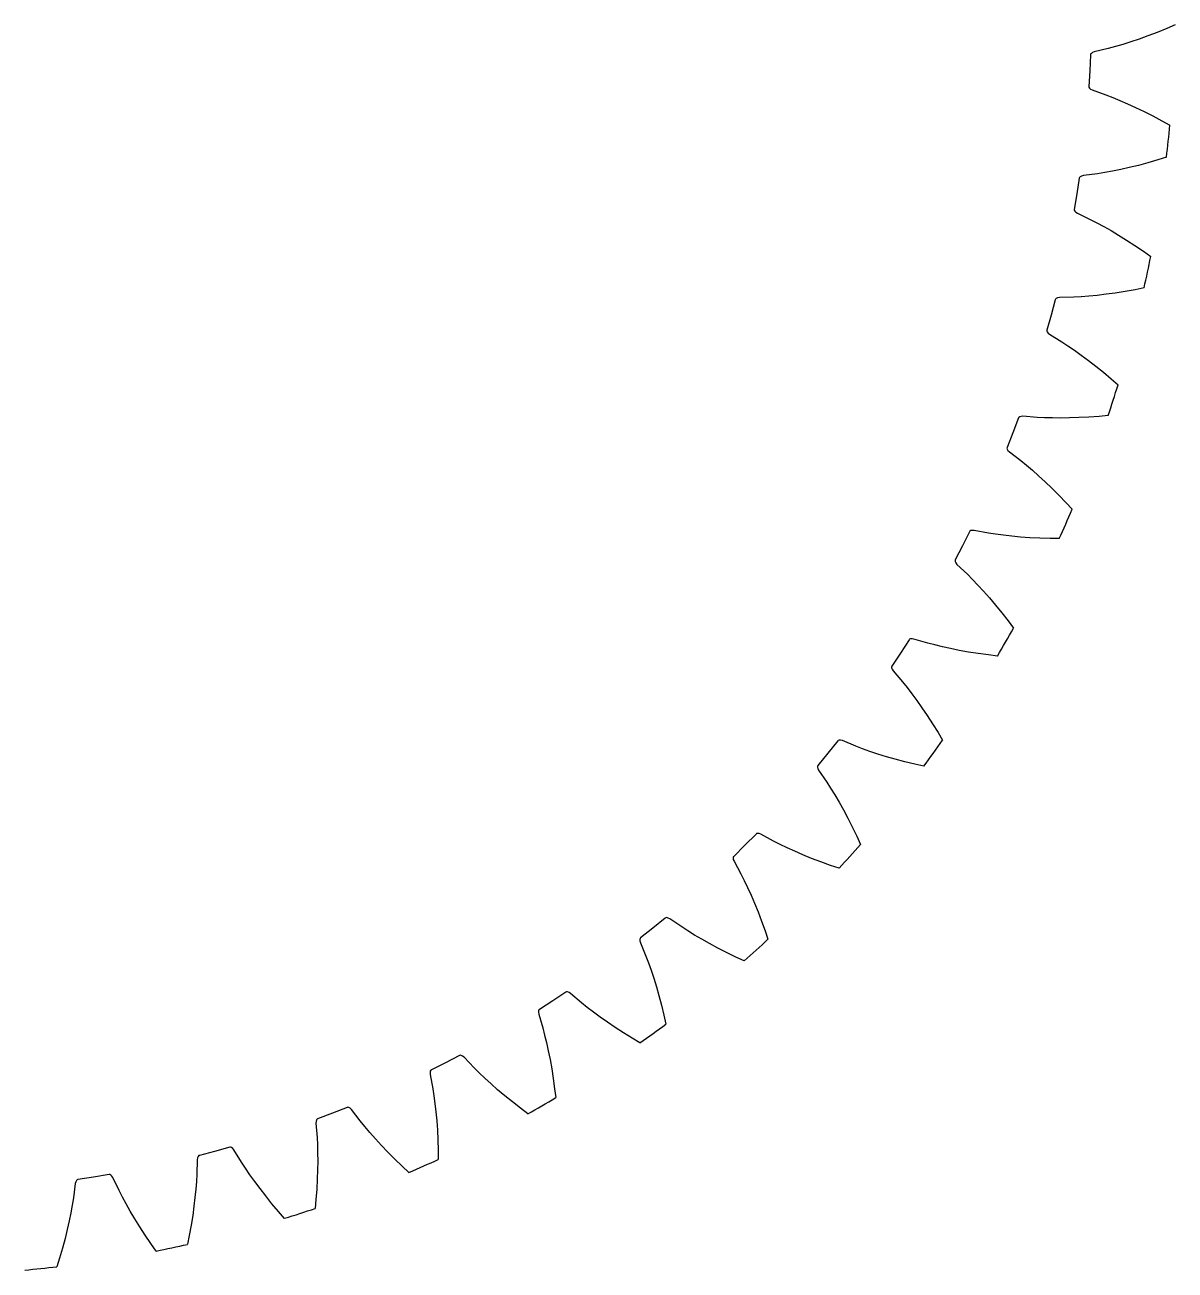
# Model space of a CAD drawing. Extents: x -31 to 31, y -31 to 31.
# Drawn here: x 2.85 to 31, y -30.87 to -0.39 of the extents above; entities that cross this region are included whole.
import ezdxf

# ---------------------------------------------------------------- set-up
doc = ezdxf.new("R2010")
doc.units = 0

msp = doc.modelspace()

# ---------------------------------------------------------------- linework, layer by layer
at = {"layer": 'layer0'}
for p, q in [((30.56, -0.576), (30.334, -0.663)), ((30.794, -0.481), (30.56, -0.576)), ((30.998, -0.393), (30.794, -0.481)), ((29.719, -0.872), (29.536, -0.925)), ((29.915, -0.81), (29.719, -0.872)), ((30.12, -0.741), (29.915, -0.81)), ((30.334, -0.663), (30.12, -0.741)), ((28.928, -1.129), (28.91, -1.515)), ((28.931, -1.112), (28.928, -1.129)), ((28.948, -1.091), (28.931, -1.112)), ((28.978, -1.072), (28.948, -1.091)), ((29.021, -1.054), (28.978, -1.072)), ((29.363, -0.972), (29.021, -1.054)), ((29.536, -0.925), (29.363, -0.972)), ((28.91, -1.515), (28.888, -1.901)), ((28.888, -1.901), (28.889, -1.918)), ((28.889, -1.918), (28.903, -1.94)), ((28.903, -1.94), (28.931, -1.963)), ((28.931, -1.963), (28.972, -1.985)), ((28.972, -1.985), (29.303, -2.103)), ((29.303, -2.103), (29.471, -2.167)), ((29.471, -2.167), (29.647, -2.24)), ((29.647, -2.24), (29.836, -2.321)), ((29.836, -2.321), (30.032, -2.412)), ((30.032, -2.412), (30.238, -2.511)), ((30.238, -2.511), (30.453, -2.621)), ((30.453, -2.621), (30.676, -2.741)), ((30.676, -2.741), (30.869, -2.849)), ((30.787, -3.631), (30.576, -3.697)), ((29.666, -3.933), (29.465, -3.973)), ((29.877, -3.885), (29.666, -3.933)), ((30.099, -3.831), (29.877, -3.885)), ((30.332, -3.768), (30.099, -3.831)), ((30.576, -3.697), (30.332, -3.768)), ((28.652, -4.146), (28.594, -4.529)), ((28.657, -4.131), (28.652, -4.146)), ((28.675, -4.111), (28.657, -4.131)), ((28.707, -4.095), (28.675, -4.111)), ((28.752, -4.082), (28.707, -4.095)), ((29.1, -4.036), (28.752, -4.082)), ((29.277, -4.007), (29.1, -4.036)), ((29.465, -3.973), (29.277, -4.007)), ((28.594, -4.529), (28.531, -4.91)), ((28.531, -4.91), (28.53, -4.927)), ((28.53, -4.927), (28.542, -4.951)), ((28.542, -4.951), (28.567, -4.976)), ((28.567, -4.976), (28.606, -5.002)), ((28.606, -5.002), (28.923, -5.154)), ((28.923, -5.154), (29.083, -5.236)), ((29.083, -5.236), (29.251, -5.326)), ((29.251, -5.326), (29.429, -5.427)), ((29.429, -5.427), (29.616, -5.538)), ((29.616, -5.538), (29.809, -5.658)), ((29.809, -5.658), (30.012, -5.79)), ((30.012, -5.79), (30.221, -5.932)), ((30.221, -5.932), (30.402, -6.061)), ((29.308, -6.987), (29.093, -7.012)), ((29.534, -6.956), (29.308, -6.987)), ((29.772, -6.918), (29.534, -6.956)), ((30.022, -6.873), (29.772, -6.918)), ((30.238, -6.829), (30.022, -6.873)), ((28.061, -7.119), (27.964, -7.493)), ((28.068, -7.103), (28.061, -7.119)), ((28.088, -7.086), (28.068, -7.103)), ((28.122, -7.073), (28.088, -7.086)), ((28.168, -7.065), (28.122, -7.073)), ((28.519, -7.055), (28.168, -7.065)), ((28.698, -7.046), (28.519, -7.055)), ((28.888, -7.032), (28.698, -7.046)), ((29.093, -7.012), (28.888, -7.032)), ((27.964, -7.493), (27.861, -7.866)), ((27.861, -7.866), (27.859, -7.882)), ((27.859, -7.882), (27.868, -7.907)), ((27.868, -7.907), (27.891, -7.935)), ((27.891, -7.935), (27.927, -7.965)), ((27.927, -7.965), (28.226, -8.149)), ((28.226, -8.149), (28.376, -8.247)), ((28.376, -8.247), (28.534, -8.355)), ((28.534, -8.355), (28.701, -8.474)), ((28.701, -8.474), (28.875, -8.603)), ((28.875, -8.603), (29.055, -8.743)), ((29.055, -8.743), (29.243, -8.895)), ((29.243, -8.895), (29.436, -9.059)), ((29.436, -9.059), (29.602, -9.205)), ((27.163, -10.013), (27.027, -10.375)), ((27.172, -9.998), (27.163, -10.013)), ((27.194, -9.983), (27.172, -9.998)), ((27.228, -9.974), (27.194, -9.983)), ((27.275, -9.971), (27.228, -9.974)), ((27.625, -9.998), (27.275, -9.971)), ((27.804, -10.007), (27.625, -9.998)), ((27.995, -10.013), (27.804, -10.007)), ((28.2, -10.015), (27.995, -10.013)), ((28.417, -10.012), (28.2, -10.015)), ((28.645, -10.005), (28.417, -10.012)), ((28.886, -9.992), (28.645, -10.005)), ((29.139, -9.973), (28.886, -9.992)), ((29.359, -9.952), (29.139, -9.973)), ((27.027, -10.375), (26.886, -10.735)), ((26.886, -10.735), (26.883, -10.751)), ((26.883, -10.751), (26.889, -10.777)), ((26.889, -10.777), (26.908, -10.807)), ((26.908, -10.807), (26.941, -10.841)), ((26.941, -10.841), (27.219, -11.055)), ((27.219, -11.055), (27.358, -11.168)), ((27.358, -11.168), (27.504, -11.291)), ((27.504, -11.291), (27.658, -11.427)), ((27.658, -11.427), (27.817, -11.574)), ((27.817, -11.574), (27.982, -11.732)), ((27.982, -11.732), (28.153, -11.903)), ((28.153, -11.903), (28.328, -12.086)), ((28.328, -12.086), (28.477, -12.249)), ((25.968, -12.797), (25.795, -13.143)), ((25.978, -12.784), (25.968, -12.797)), ((26.001, -12.771), (25.978, -12.784)), ((26.036, -12.766), (26.001, -12.771)), ((26.083, -12.767), (26.036, -12.766)), ((26.429, -12.831), (26.083, -12.767)), ((26.606, -12.858), (26.429, -12.831)), ((26.795, -12.884), (26.606, -12.858)), ((26.999, -12.907), (26.795, -12.884)), ((27.215, -12.928), (26.999, -12.907)), ((27.442, -12.944), (27.215, -12.928)), ((27.684, -12.957), (27.442, -12.944)), ((27.937, -12.964), (27.684, -12.957)), ((28.158, -12.967), (27.937, -12.964)), ((25.795, -13.143), (25.617, -13.486)), ((25.617, -13.486), (25.612, -13.502)), ((25.612, -13.502), (25.615, -13.529)), ((25.615, -13.529), (25.631, -13.561)), ((25.631, -13.561), (25.66, -13.597)), ((25.66, -13.597), (25.915, -13.84)), ((25.915, -13.84), (26.041, -13.967)), ((26.041, -13.967), (26.173, -14.105)), ((26.173, -14.105), (26.312, -14.256)), ((26.312, -14.256), (26.455, -14.418)), ((26.455, -14.418), (26.602, -14.593)), ((26.602, -14.593), (26.754, -14.781)), ((26.754, -14.781), (26.909, -14.981)), ((26.909, -14.981), (27.041, -15.159)), ((24.488, -15.442), (24.28, -15.767)), ((24.499, -15.429), (24.488, -15.442)), ((24.524, -15.419), (24.499, -15.429)), ((24.559, -15.417), (24.524, -15.419)), ((24.606, -15.424), (24.559, -15.417)), ((24.943, -15.523), (24.606, -15.424)), ((25.116, -15.569), (24.943, -15.523)), ((24.28, -15.767), (24.067, -16.09)), ((25.302, -15.614), (25.116, -15.569)), ((25.502, -15.659), (25.302, -15.614)), ((25.714, -15.702), (25.502, -15.659)), ((25.939, -15.742), (25.714, -15.702)), ((26.178, -15.779), (25.939, -15.742)), ((26.429, -15.813), (26.178, -15.779)), ((26.648, -15.839), (26.429, -15.813)), ((24.067, -16.09), (24.06, -16.105)), ((24.06, -16.105), (24.061, -16.132)), ((24.061, -16.132), (24.074, -16.165)), ((24.074, -16.165), (24.098, -16.205)), ((24.098, -16.205), (24.326, -16.473)), ((24.326, -16.473), (24.439, -16.612)), ((24.439, -16.612), (24.556, -16.763)), ((24.556, -16.763), (24.678, -16.928)), ((24.678, -16.928), (24.803, -17.105)), ((24.803, -17.105), (24.931, -17.293)), ((24.931, -17.293), (25.062, -17.496)), ((25.062, -17.496), (25.196, -17.712)), ((22.74, -17.917), (22.498, -18.219)), ((22.752, -17.905), (22.74, -17.917)), ((22.778, -17.898), (22.752, -17.905)), ((22.813, -17.9), (22.778, -17.898)), ((22.859, -17.911), (22.813, -17.9)), ((23.184, -18.045), (22.859, -17.911)), ((25.196, -17.712), (25.308, -17.902)), ((22.498, -18.219), (22.253, -18.518)), ((23.351, -18.109), (23.184, -18.045)), ((23.531, -18.174), (23.351, -18.109)), ((23.725, -18.239), (23.531, -18.174)), ((23.932, -18.303), (23.725, -18.239)), ((22.245, -18.532), (22.243, -18.559)), ((22.243, -18.559), (22.252, -18.593)), ((22.253, -18.518), (22.245, -18.532)), ((24.151, -18.367), (23.932, -18.303)), ((24.385, -18.429), (24.151, -18.367)), ((24.631, -18.489), (24.385, -18.429)), ((24.847, -18.538), (24.631, -18.489)), ((22.252, -18.593), (22.272, -18.635)), ((22.272, -18.635), (22.471, -18.925)), ((22.471, -18.925), (22.568, -19.076)), ((22.568, -19.076), (22.669, -19.238)), ((22.669, -19.238), (22.773, -19.415)), ((22.773, -19.415), (22.879, -19.604)), ((22.879, -19.604), (22.987, -19.805)), ((22.987, -19.805), (23.096, -20.02)), ((23.096, -20.02), (23.206, -20.248)), ((20.742, -20.196), (20.471, -20.471)), ((20.756, -20.186), (20.742, -20.196)), ((20.782, -20.181), (20.756, -20.186)), ((20.817, -20.186), (20.782, -20.181)), ((20.861, -20.203), (20.817, -20.186)), ((21.17, -20.369), (20.861, -20.203)), ((21.33, -20.451), (21.17, -20.369)), ((23.206, -20.248), (23.298, -20.449)), ((20.471, -20.471), (20.196, -20.742)), ((21.502, -20.534), (21.33, -20.451)), ((21.689, -20.619), (21.502, -20.534)), ((21.888, -20.705), (21.689, -20.619)), ((22.099, -20.791), (21.888, -20.705)), ((20.186, -20.756), (20.181, -20.782)), ((20.181, -20.782), (20.186, -20.817)), ((20.196, -20.742), (20.186, -20.756)), ((20.186, -20.817), (20.203, -20.861)), ((20.203, -20.861), (20.369, -21.17)), ((22.325, -20.877), (22.099, -20.791)), ((22.563, -20.963), (22.325, -20.877)), ((22.773, -21.033), (22.563, -20.963)), ((20.369, -21.17), (20.451, -21.33)), ((20.451, -21.33), (20.534, -21.502)), ((20.534, -21.502), (20.619, -21.689)), ((20.619, -21.689), (20.705, -21.888)), ((20.705, -21.888), (20.791, -22.099)), ((18.532, -22.245), (18.518, -22.253)), ((18.559, -22.243), (18.532, -22.245)), ((18.593, -22.252), (18.559, -22.243)), ((20.791, -22.099), (20.877, -22.325)), ((18.219, -22.498), (17.917, -22.74)), ((18.518, -22.253), (18.219, -22.498)), ((18.635, -22.272), (18.593, -22.252)), ((18.925, -22.471), (18.635, -22.272)), ((19.076, -22.568), (18.925, -22.471)), ((20.877, -22.325), (20.963, -22.563)), ((17.905, -22.752), (17.898, -22.778)), ((17.898, -22.778), (17.9, -22.813)), ((17.9, -22.813), (17.911, -22.859)), ((17.917, -22.74), (17.905, -22.752)), ((19.238, -22.669), (19.076, -22.568)), ((19.415, -22.773), (19.238, -22.669)), ((19.604, -22.879), (19.415, -22.773)), ((20.963, -22.563), (21.033, -22.773)), ((17.911, -22.859), (18.045, -23.184)), ((19.805, -22.987), (19.604, -22.879)), ((20.02, -23.096), (19.805, -22.987)), ((20.248, -23.206), (20.02, -23.096)), ((18.045, -23.184), (18.109, -23.351)), ((18.109, -23.351), (18.174, -23.531)), ((20.449, -23.298), (20.248, -23.206)), ((18.174, -23.531), (18.239, -23.725)), ((18.239, -23.725), (18.303, -23.932)), ((16.09, -24.067), (15.767, -24.28)), ((16.105, -24.06), (16.09, -24.067)), ((16.132, -24.061), (16.105, -24.06)), ((16.165, -24.074), (16.132, -24.061)), ((16.205, -24.098), (16.165, -24.074)), ((18.303, -23.932), (18.367, -24.151)), ((15.767, -24.28), (15.442, -24.488)), ((16.473, -24.326), (16.205, -24.098)), ((16.612, -24.439), (16.473, -24.326)), ((18.367, -24.151), (18.429, -24.385)), ((15.419, -24.524), (15.417, -24.559)), ((15.417, -24.559), (15.424, -24.606)), ((15.429, -24.499), (15.419, -24.524)), ((15.424, -24.606), (15.523, -24.943)), ((15.442, -24.488), (15.429, -24.499)), ((16.763, -24.556), (16.612, -24.439)), ((16.928, -24.678), (16.763, -24.556)), ((17.105, -24.803), (16.928, -24.678)), ((18.429, -24.385), (18.489, -24.631)), ((18.489, -24.631), (18.538, -24.847)), ((15.523, -24.943), (15.569, -25.116)), ((17.293, -24.931), (17.105, -24.803)), ((17.496, -25.062), (17.293, -24.931)), ((15.569, -25.116), (15.614, -25.302)), ((17.712, -25.196), (17.496, -25.062)), ((17.902, -25.308), (17.712, -25.196)), ((15.614, -25.302), (15.659, -25.502)), ((15.659, -25.502), (15.702, -25.714)), ((13.143, -25.795), (12.797, -25.968)), ((13.486, -25.617), (13.143, -25.795)), ((13.502, -25.612), (13.486, -25.617)), ((13.529, -25.615), (13.502, -25.612)), ((13.561, -25.631), (13.529, -25.615)), ((13.597, -25.66), (13.561, -25.631)), ((13.84, -25.915), (13.597, -25.66)), ((15.702, -25.714), (15.742, -25.939)), ((12.771, -26.001), (12.766, -26.036)), ((12.766, -26.036), (12.767, -26.083)), ((12.767, -26.083), (12.831, -26.429)), ((12.784, -25.978), (12.771, -26.001)), ((12.797, -25.968), (12.784, -25.978)), ((13.967, -26.041), (13.84, -25.915)), ((14.105, -26.173), (13.967, -26.041)), ((14.256, -26.312), (14.105, -26.173)), ((15.742, -25.939), (15.779, -26.178)), ((15.779, -26.178), (15.813, -26.429)), ((12.831, -26.429), (12.858, -26.606)), ((14.418, -26.455), (14.256, -26.312)), ((14.593, -26.602), (14.418, -26.455)), ((15.813, -26.429), (15.839, -26.648)), ((12.858, -26.606), (12.884, -26.795)), ((12.884, -26.795), (12.907, -26.999)), ((14.781, -26.754), (14.593, -26.602)), ((14.981, -26.909), (14.781, -26.754)), ((10.375, -27.027), (10.013, -27.163)), ((10.735, -26.886), (10.375, -27.027)), ((10.751, -26.883), (10.735, -26.886)), ((10.777, -26.889), (10.751, -26.883)), ((10.807, -26.908), (10.777, -26.889)), ((10.841, -26.941), (10.807, -26.908)), ((11.055, -27.219), (10.841, -26.941)), ((12.907, -26.999), (12.928, -27.215)), ((15.159, -27.041), (14.981, -26.909)), ((9.974, -27.228), (9.971, -27.275)), ((9.971, -27.275), (9.998, -27.625)), ((9.983, -27.194), (9.974, -27.228)), ((9.998, -27.172), (9.983, -27.194)), ((10.013, -27.163), (9.998, -27.172)), ((11.168, -27.358), (11.055, -27.219)), ((11.291, -27.504), (11.168, -27.358)), ((12.928, -27.215), (12.944, -27.442)), ((9.998, -27.625), (10.007, -27.804)), ((11.427, -27.658), (11.291, -27.504)), ((11.574, -27.817), (11.427, -27.658)), ((12.944, -27.442), (12.957, -27.684)), ((12.957, -27.684), (12.964, -27.937)), ((7.493, -27.964), (7.119, -28.061)), ((7.866, -27.861), (7.493, -27.964)), ((7.882, -27.859), (7.866, -27.861)), ((7.907, -27.868), (7.882, -27.859)), ((7.935, -27.891), (7.907, -27.868)), ((7.965, -27.927), (7.935, -27.891)), ((8.149, -28.226), (7.965, -27.927)), ((10.007, -27.804), (10.013, -27.995)), ((10.013, -27.995), (10.015, -28.2)), ((11.732, -27.982), (11.574, -27.817)), ((11.903, -28.153), (11.732, -27.982)), ((12.964, -27.937), (12.967, -28.158)), ((7.065, -28.168), (7.055, -28.519)), ((7.073, -28.122), (7.065, -28.168)), ((7.086, -28.088), (7.073, -28.122)), ((7.103, -28.068), (7.086, -28.088)), ((7.119, -28.061), (7.103, -28.068)), ((8.247, -28.376), (8.149, -28.226)), ((10.015, -28.2), (10.012, -28.417)), ((12.086, -28.328), (11.903, -28.153)), ((12.249, -28.477), (12.086, -28.328)), ((4.529, -28.594), (4.146, -28.652)), ((4.91, -28.531), (4.529, -28.594)), ((4.927, -28.53), (4.91, -28.531)), ((4.951, -28.542), (4.927, -28.53)), ((4.976, -28.567), (4.951, -28.542)), ((5.002, -28.606), (4.976, -28.567)), ((5.154, -28.923), (5.002, -28.606)), ((7.055, -28.519), (7.046, -28.698)), ((8.355, -28.534), (8.247, -28.376)), ((8.474, -28.701), (8.355, -28.534)), ((10.005, -28.645), (9.992, -28.886)), ((10.012, -28.417), (10.005, -28.645)), ((4.082, -28.752), (4.036, -29.1)), ((4.095, -28.707), (4.082, -28.752)), ((4.111, -28.675), (4.095, -28.707)), ((4.131, -28.657), (4.111, -28.675)), ((4.146, -28.652), (4.131, -28.657)), ((5.236, -29.083), (5.154, -28.923)), ((7.032, -28.888), (7.012, -29.093)), ((7.046, -28.698), (7.032, -28.888)), ((8.603, -28.875), (8.474, -28.701)), ((8.743, -29.055), (8.603, -28.875)), ((9.992, -28.886), (9.973, -29.139)), ((4.036, -29.1), (4.007, -29.277)), ((5.326, -29.251), (5.236, -29.083)), ((5.427, -29.429), (5.326, -29.251)), ((7.012, -29.093), (6.987, -29.308)), ((8.895, -29.243), (8.743, -29.055)), ((9.059, -29.436), (8.895, -29.243)), ((9.973, -29.139), (9.952, -29.359)), ((3.973, -29.465), (3.933, -29.666)), ((4.007, -29.277), (3.973, -29.465)), ((5.538, -29.616), (5.427, -29.429)), ((6.956, -29.534), (6.918, -29.772)), ((6.987, -29.308), (6.956, -29.534)), ((9.205, -29.602), (9.059, -29.436)), ((3.933, -29.666), (3.885, -29.877)), ((5.658, -29.809), (5.538, -29.616)), ((5.79, -30.012), (5.658, -29.809)), ((6.918, -29.772), (6.873, -30.022)), ((3.831, -30.099), (3.768, -30.332)), ((3.885, -29.877), (3.831, -30.099)), ((5.932, -30.221), (5.79, -30.012)), ((6.873, -30.022), (6.829, -30.238)), ((3.768, -30.332), (3.697, -30.576)), ((6.061, -30.402), (5.932, -30.221)), ((3.697, -30.576), (3.631, -30.787))]:
    msp.add_line(p, q, dxfattribs=at)
for start, end in [(353.274, 354.726), (347.274, 348.726), (341.274, 342.726), (335.274, 336.726), (329.274, 330.726), (323.274, 324.726), (317.274, 318.726), (311.274, 312.726), (305.274, 306.726), (299.274, 300.726), (293.274, 294.726), (287.274, 288.726), (281.274, 282.726), (275.274, 276.726)]:
    msp.add_arc((0, 0), 31, start, end, dxfattribs=at)
at = {"layer": 'layer1'}
for p, q in [((30.56, -0.576), (30.334, -0.663)), ((30.794, -0.481), (30.56, -0.576)), ((30.998, -0.393), (30.794, -0.481)), ((29.719, -0.872), (29.536, -0.925)), ((29.915, -0.81), (29.719, -0.872)), ((30.12, -0.741), (29.915, -0.81)), ((30.334, -0.663), (30.12, -0.741)), ((28.928, -1.129), (28.91, -1.515)), ((28.931, -1.112), (28.928, -1.129)), ((28.948, -1.091), (28.931, -1.112)), ((28.978, -1.072), (28.948, -1.091)), ((29.021, -1.054), (28.978, -1.072)), ((29.363, -0.972), (29.021, -1.054)), ((29.536, -0.925), (29.363, -0.972)), ((28.91, -1.515), (28.888, -1.901)), ((28.888, -1.901), (28.889, -1.918)), ((28.889, -1.918), (28.903, -1.94)), ((28.903, -1.94), (28.931, -1.963)), ((28.931, -1.963), (28.972, -1.985)), ((28.972, -1.985), (29.303, -2.103)), ((29.303, -2.103), (29.471, -2.167)), ((29.471, -2.167), (29.647, -2.24)), ((29.647, -2.24), (29.836, -2.321)), ((29.836, -2.321), (30.032, -2.412)), ((30.032, -2.412), (30.238, -2.511)), ((30.238, -2.511), (30.453, -2.621)), ((30.453, -2.621), (30.676, -2.741)), ((30.676, -2.741), (30.869, -2.849)), ((30.787, -3.631), (30.576, -3.697)), ((29.666, -3.933), (29.465, -3.973)), ((29.877, -3.885), (29.666, -3.933)), ((30.099, -3.831), (29.877, -3.885)), ((30.332, -3.768), (30.099, -3.831)), ((30.576, -3.697), (30.332, -3.768)), ((28.652, -4.146), (28.594, -4.529)), ((28.657, -4.131), (28.652, -4.146)), ((28.675, -4.111), (28.657, -4.131)), ((28.707, -4.095), (28.675, -4.111)), ((28.752, -4.082), (28.707, -4.095)), ((29.1, -4.036), (28.752, -4.082)), ((29.277, -4.007), (29.1, -4.036)), ((29.465, -3.973), (29.277, -4.007)), ((28.594, -4.529), (28.531, -4.91)), ((28.531, -4.91), (28.53, -4.927)), ((28.53, -4.927), (28.542, -4.951)), ((28.542, -4.951), (28.567, -4.976)), ((28.567, -4.976), (28.606, -5.002)), ((28.606, -5.002), (28.923, -5.154)), ((28.923, -5.154), (29.083, -5.236)), ((29.083, -5.236), (29.251, -5.326)), ((29.251, -5.326), (29.429, -5.427)), ((29.429, -5.427), (29.616, -5.538)), ((29.616, -5.538), (29.809, -5.658)), ((29.809, -5.658), (30.012, -5.79)), ((30.012, -5.79), (30.221, -5.932)), ((30.221, -5.932), (30.402, -6.061)), ((29.308, -6.987), (29.093, -7.012)), ((29.534, -6.956), (29.308, -6.987)), ((29.772, -6.918), (29.534, -6.956)), ((30.022, -6.873), (29.772, -6.918)), ((30.238, -6.829), (30.022, -6.873)), ((28.061, -7.119), (27.964, -7.493)), ((28.068, -7.103), (28.061, -7.119)), ((28.088, -7.086), (28.068, -7.103)), ((28.122, -7.073), (28.088, -7.086)), ((28.168, -7.065), (28.122, -7.073)), ((28.519, -7.055), (28.168, -7.065)), ((28.698, -7.046), (28.519, -7.055)), ((28.888, -7.032), (28.698, -7.046)), ((29.093, -7.012), (28.888, -7.032)), ((27.964, -7.493), (27.861, -7.866)), ((27.861, -7.866), (27.859, -7.882)), ((27.859, -7.882), (27.868, -7.907)), ((27.868, -7.907), (27.891, -7.935)), ((27.891, -7.935), (27.927, -7.965)), ((27.927, -7.965), (28.226, -8.149)), ((28.226, -8.149), (28.376, -8.247)), ((28.376, -8.247), (28.534, -8.355)), ((28.534, -8.355), (28.701, -8.474)), ((28.701, -8.474), (28.875, -8.603)), ((28.875, -8.603), (29.055, -8.743)), ((29.055, -8.743), (29.243, -8.895)), ((29.243, -8.895), (29.436, -9.059)), ((29.436, -9.059), (29.602, -9.205)), ((27.163, -10.013), (27.027, -10.375)), ((27.172, -9.998), (27.163, -10.013)), ((27.194, -9.983), (27.172, -9.998)), ((27.228, -9.974), (27.194, -9.983)), ((27.275, -9.971), (27.228, -9.974)), ((27.625, -9.998), (27.275, -9.971)), ((27.804, -10.007), (27.625, -9.998)), ((27.995, -10.013), (27.804, -10.007)), ((28.2, -10.015), (27.995, -10.013)), ((28.417, -10.012), (28.2, -10.015)), ((28.645, -10.005), (28.417, -10.012)), ((28.886, -9.992), (28.645, -10.005)), ((29.139, -9.973), (28.886, -9.992)), ((29.359, -9.952), (29.139, -9.973)), ((27.027, -10.375), (26.886, -10.735)), ((26.886, -10.735), (26.883, -10.751)), ((26.883, -10.751), (26.889, -10.777)), ((26.889, -10.777), (26.908, -10.807)), ((26.908, -10.807), (26.941, -10.841)), ((26.941, -10.841), (27.219, -11.055)), ((27.219, -11.055), (27.358, -11.168)), ((27.358, -11.168), (27.504, -11.291)), ((27.504, -11.291), (27.658, -11.427)), ((27.658, -11.427), (27.817, -11.574)), ((27.817, -11.574), (27.982, -11.732)), ((27.982, -11.732), (28.153, -11.903)), ((28.153, -11.903), (28.328, -12.086)), ((28.328, -12.086), (28.477, -12.249)), ((25.968, -12.797), (25.795, -13.143)), ((25.978, -12.784), (25.968, -12.797)), ((26.001, -12.771), (25.978, -12.784)), ((26.036, -12.766), (26.001, -12.771)), ((26.083, -12.767), (26.036, -12.766)), ((26.429, -12.831), (26.083, -12.767)), ((26.606, -12.858), (26.429, -12.831)), ((26.795, -12.884), (26.606, -12.858)), ((26.999, -12.907), (26.795, -12.884)), ((27.215, -12.928), (26.999, -12.907)), ((27.442, -12.944), (27.215, -12.928)), ((27.684, -12.957), (27.442, -12.944)), ((27.937, -12.964), (27.684, -12.957)), ((28.158, -12.967), (27.937, -12.964)), ((25.795, -13.143), (25.617, -13.486)), ((25.617, -13.486), (25.612, -13.502)), ((25.612, -13.502), (25.615, -13.529)), ((25.615, -13.529), (25.631, -13.561)), ((25.631, -13.561), (25.66, -13.597)), ((25.66, -13.597), (25.915, -13.84)), ((25.915, -13.84), (26.041, -13.967)), ((26.041, -13.967), (26.173, -14.105)), ((26.173, -14.105), (26.312, -14.256)), ((26.312, -14.256), (26.455, -14.418)), ((26.455, -14.418), (26.602, -14.593)), ((26.602, -14.593), (26.754, -14.781)), ((26.754, -14.781), (26.909, -14.981)), ((26.909, -14.981), (27.041, -15.159)), ((24.488, -15.442), (24.28, -15.767)), ((24.499, -15.429), (24.488, -15.442)), ((24.524, -15.419), (24.499, -15.429)), ((24.559, -15.417), (24.524, -15.419)), ((24.606, -15.424), (24.559, -15.417)), ((24.943, -15.523), (24.606, -15.424)), ((25.116, -15.569), (24.943, -15.523)), ((24.28, -15.767), (24.067, -16.09)), ((25.302, -15.614), (25.116, -15.569)), ((25.502, -15.659), (25.302, -15.614)), ((25.714, -15.702), (25.502, -15.659)), ((25.939, -15.742), (25.714, -15.702)), ((26.178, -15.779), (25.939, -15.742)), ((26.429, -15.813), (26.178, -15.779)), ((26.648, -15.839), (26.429, -15.813)), ((24.067, -16.09), (24.06, -16.105)), ((24.06, -16.105), (24.061, -16.132)), ((24.061, -16.132), (24.074, -16.165)), ((24.074, -16.165), (24.098, -16.205)), ((24.098, -16.205), (24.326, -16.473)), ((24.326, -16.473), (24.439, -16.612)), ((24.439, -16.612), (24.556, -16.763)), ((24.556, -16.763), (24.678, -16.928)), ((24.678, -16.928), (24.803, -17.105)), ((24.803, -17.105), (24.931, -17.293)), ((24.931, -17.293), (25.062, -17.496)), ((25.062, -17.496), (25.196, -17.712)), ((22.74, -17.917), (22.498, -18.219)), ((22.752, -17.905), (22.74, -17.917)), ((22.778, -17.898), (22.752, -17.905)), ((22.813, -17.9), (22.778, -17.898)), ((22.859, -17.911), (22.813, -17.9)), ((23.184, -18.045), (22.859, -17.911)), ((25.196, -17.712), (25.308, -17.902)), ((22.498, -18.219), (22.253, -18.518)), ((23.351, -18.109), (23.184, -18.045)), ((23.531, -18.174), (23.351, -18.109)), ((23.725, -18.239), (23.531, -18.174)), ((23.932, -18.303), (23.725, -18.239)), ((22.245, -18.532), (22.243, -18.559)), ((22.243, -18.559), (22.252, -18.593)), ((22.253, -18.518), (22.245, -18.532)), ((24.151, -18.367), (23.932, -18.303)), ((24.385, -18.429), (24.151, -18.367)), ((24.631, -18.489), (24.385, -18.429)), ((24.847, -18.538), (24.631, -18.489)), ((22.252, -18.593), (22.272, -18.635)), ((22.272, -18.635), (22.471, -18.925)), ((22.471, -18.925), (22.568, -19.076)), ((22.568, -19.076), (22.669, -19.238)), ((22.669, -19.238), (22.773, -19.415)), ((22.773, -19.415), (22.879, -19.604)), ((22.879, -19.604), (22.987, -19.805)), ((22.987, -19.805), (23.096, -20.02)), ((23.096, -20.02), (23.206, -20.248)), ((20.742, -20.196), (20.471, -20.471)), ((20.756, -20.186), (20.742, -20.196)), ((20.782, -20.181), (20.756, -20.186)), ((20.817, -20.186), (20.782, -20.181)), ((20.861, -20.203), (20.817, -20.186)), ((21.17, -20.369), (20.861, -20.203)), ((21.33, -20.451), (21.17, -20.369)), ((23.206, -20.248), (23.298, -20.449)), ((20.471, -20.471), (20.196, -20.742)), ((21.502, -20.534), (21.33, -20.451)), ((21.689, -20.619), (21.502, -20.534)), ((21.888, -20.705), (21.689, -20.619)), ((22.099, -20.791), (21.888, -20.705)), ((20.186, -20.756), (20.181, -20.782)), ((20.181, -20.782), (20.186, -20.817)), ((20.196, -20.742), (20.186, -20.756)), ((20.186, -20.817), (20.203, -20.861)), ((20.203, -20.861), (20.369, -21.17)), ((22.325, -20.877), (22.099, -20.791)), ((22.563, -20.963), (22.325, -20.877)), ((22.773, -21.033), (22.563, -20.963)), ((20.369, -21.17), (20.451, -21.33)), ((20.451, -21.33), (20.534, -21.502)), ((20.534, -21.502), (20.619, -21.689)), ((20.619, -21.689), (20.705, -21.888)), ((20.705, -21.888), (20.791, -22.099)), ((18.532, -22.245), (18.518, -22.253)), ((18.559, -22.243), (18.532, -22.245)), ((18.593, -22.252), (18.559, -22.243)), ((20.791, -22.099), (20.877, -22.325)), ((18.219, -22.498), (17.917, -22.74)), ((18.518, -22.253), (18.219, -22.498)), ((18.635, -22.272), (18.593, -22.252)), ((18.925, -22.471), (18.635, -22.272)), ((19.076, -22.568), (18.925, -22.471)), ((20.877, -22.325), (20.963, -22.563)), ((17.905, -22.752), (17.898, -22.778)), ((17.898, -22.778), (17.9, -22.813)), ((17.9, -22.813), (17.911, -22.859)), ((17.917, -22.74), (17.905, -22.752)), ((19.238, -22.669), (19.076, -22.568)), ((19.415, -22.773), (19.238, -22.669)), ((19.604, -22.879), (19.415, -22.773)), ((20.963, -22.563), (21.033, -22.773)), ((17.911, -22.859), (18.045, -23.184)), ((19.805, -22.987), (19.604, -22.879)), ((20.02, -23.096), (19.805, -22.987)), ((20.248, -23.206), (20.02, -23.096)), ((18.045, -23.184), (18.109, -23.351)), ((18.109, -23.351), (18.174, -23.531)), ((20.449, -23.298), (20.248, -23.206)), ((18.174, -23.531), (18.239, -23.725)), ((18.239, -23.725), (18.303, -23.932)), ((16.09, -24.067), (15.767, -24.28)), ((16.105, -24.06), (16.09, -24.067)), ((16.132, -24.061), (16.105, -24.06)), ((16.165, -24.074), (16.132, -24.061)), ((16.205, -24.098), (16.165, -24.074)), ((18.303, -23.932), (18.367, -24.151)), ((15.767, -24.28), (15.442, -24.488)), ((16.473, -24.326), (16.205, -24.098)), ((16.612, -24.439), (16.473, -24.326)), ((18.367, -24.151), (18.429, -24.385)), ((15.419, -24.524), (15.417, -24.559)), ((15.417, -24.559), (15.424, -24.606)), ((15.429, -24.499), (15.419, -24.524)), ((15.424, -24.606), (15.523, -24.943)), ((15.442, -24.488), (15.429, -24.499)), ((16.763, -24.556), (16.612, -24.439)), ((16.928, -24.678), (16.763, -24.556)), ((17.105, -24.803), (16.928, -24.678)), ((18.429, -24.385), (18.489, -24.631)), ((18.489, -24.631), (18.538, -24.847)), ((15.523, -24.943), (15.569, -25.116)), ((17.293, -24.931), (17.105, -24.803)), ((17.496, -25.062), (17.293, -24.931)), ((15.569, -25.116), (15.614, -25.302)), ((17.712, -25.196), (17.496, -25.062)), ((17.902, -25.308), (17.712, -25.196)), ((15.614, -25.302), (15.659, -25.502)), ((15.659, -25.502), (15.702, -25.714)), ((13.143, -25.795), (12.797, -25.968)), ((13.486, -25.617), (13.143, -25.795)), ((13.502, -25.612), (13.486, -25.617)), ((13.529, -25.615), (13.502, -25.612)), ((13.561, -25.631), (13.529, -25.615)), ((13.597, -25.66), (13.561, -25.631)), ((13.84, -25.915), (13.597, -25.66)), ((15.702, -25.714), (15.742, -25.939)), ((12.771, -26.001), (12.766, -26.036)), ((12.766, -26.036), (12.767, -26.083)), ((12.767, -26.083), (12.831, -26.429)), ((12.784, -25.978), (12.771, -26.001)), ((12.797, -25.968), (12.784, -25.978)), ((13.967, -26.041), (13.84, -25.915)), ((14.105, -26.173), (13.967, -26.041)), ((14.256, -26.312), (14.105, -26.173)), ((15.742, -25.939), (15.779, -26.178)), ((15.779, -26.178), (15.813, -26.429)), ((12.831, -26.429), (12.858, -26.606)), ((14.418, -26.455), (14.256, -26.312)), ((14.593, -26.602), (14.418, -26.455)), ((15.813, -26.429), (15.839, -26.648)), ((12.858, -26.606), (12.884, -26.795)), ((12.884, -26.795), (12.907, -26.999)), ((14.781, -26.754), (14.593, -26.602)), ((14.981, -26.909), (14.781, -26.754)), ((10.375, -27.027), (10.013, -27.163)), ((10.735, -26.886), (10.375, -27.027)), ((10.751, -26.883), (10.735, -26.886)), ((10.777, -26.889), (10.751, -26.883)), ((10.807, -26.908), (10.777, -26.889)), ((10.841, -26.941), (10.807, -26.908)), ((11.055, -27.219), (10.841, -26.941)), ((12.907, -26.999), (12.928, -27.215)), ((15.159, -27.041), (14.981, -26.909)), ((9.974, -27.228), (9.971, -27.275)), ((9.971, -27.275), (9.998, -27.625)), ((9.983, -27.194), (9.974, -27.228)), ((9.998, -27.172), (9.983, -27.194)), ((10.013, -27.163), (9.998, -27.172)), ((11.168, -27.358), (11.055, -27.219)), ((11.291, -27.504), (11.168, -27.358)), ((12.928, -27.215), (12.944, -27.442)), ((9.998, -27.625), (10.007, -27.804)), ((11.427, -27.658), (11.291, -27.504)), ((11.574, -27.817), (11.427, -27.658)), ((12.944, -27.442), (12.957, -27.684)), ((12.957, -27.684), (12.964, -27.937)), ((7.493, -27.964), (7.119, -28.061)), ((7.866, -27.861), (7.493, -27.964)), ((7.882, -27.859), (7.866, -27.861)), ((7.907, -27.868), (7.882, -27.859)), ((7.935, -27.891), (7.907, -27.868)), ((7.965, -27.927), (7.935, -27.891)), ((8.149, -28.226), (7.965, -27.927)), ((10.007, -27.804), (10.013, -27.995)), ((10.013, -27.995), (10.015, -28.2)), ((11.732, -27.982), (11.574, -27.817)), ((11.903, -28.153), (11.732, -27.982)), ((12.964, -27.937), (12.967, -28.158)), ((7.065, -28.168), (7.055, -28.519)), ((7.073, -28.122), (7.065, -28.168)), ((7.086, -28.088), (7.073, -28.122)), ((7.103, -28.068), (7.086, -28.088)), ((7.119, -28.061), (7.103, -28.068)), ((8.247, -28.376), (8.149, -28.226)), ((10.015, -28.2), (10.012, -28.417)), ((12.086, -28.328), (11.903, -28.153)), ((12.249, -28.477), (12.086, -28.328)), ((4.529, -28.594), (4.146, -28.652)), ((4.91, -28.531), (4.529, -28.594)), ((4.927, -28.53), (4.91, -28.531)), ((4.951, -28.542), (4.927, -28.53)), ((4.976, -28.567), (4.951, -28.542)), ((5.002, -28.606), (4.976, -28.567)), ((5.154, -28.923), (5.002, -28.606)), ((7.055, -28.519), (7.046, -28.698)), ((8.355, -28.534), (8.247, -28.376)), ((8.474, -28.701), (8.355, -28.534)), ((10.005, -28.645), (9.992, -28.886)), ((10.012, -28.417), (10.005, -28.645)), ((4.082, -28.752), (4.036, -29.1)), ((4.095, -28.707), (4.082, -28.752)), ((4.111, -28.675), (4.095, -28.707)), ((4.131, -28.657), (4.111, -28.675)), ((4.146, -28.652), (4.131, -28.657)), ((5.236, -29.083), (5.154, -28.923)), ((7.032, -28.888), (7.012, -29.093)), ((7.046, -28.698), (7.032, -28.888)), ((8.603, -28.875), (8.474, -28.701)), ((8.743, -29.055), (8.603, -28.875)), ((9.992, -28.886), (9.973, -29.139)), ((4.036, -29.1), (4.007, -29.277)), ((5.326, -29.251), (5.236, -29.083)), ((5.427, -29.429), (5.326, -29.251)), ((7.012, -29.093), (6.987, -29.308)), ((8.895, -29.243), (8.743, -29.055)), ((9.059, -29.436), (8.895, -29.243)), ((9.973, -29.139), (9.952, -29.359)), ((3.973, -29.465), (3.933, -29.666)), ((4.007, -29.277), (3.973, -29.465)), ((5.538, -29.616), (5.427, -29.429)), ((6.956, -29.534), (6.918, -29.772)), ((6.987, -29.308), (6.956, -29.534)), ((9.205, -29.602), (9.059, -29.436)), ((3.933, -29.666), (3.885, -29.877)), ((5.658, -29.809), (5.538, -29.616)), ((5.79, -30.012), (5.658, -29.809)), ((6.918, -29.772), (6.873, -30.022)), ((3.831, -30.099), (3.768, -30.332)), ((3.885, -29.877), (3.831, -30.099)), ((5.932, -30.221), (5.79, -30.012)), ((6.873, -30.022), (6.829, -30.238)), ((3.768, -30.332), (3.697, -30.576)), ((6.061, -30.402), (5.932, -30.221)), ((3.697, -30.576), (3.631, -30.787))]:
    msp.add_line(p, q, dxfattribs=at)
for start, end in [(353.274, 354.726), (347.274, 348.726), (341.274, 342.726), (335.274, 336.726), (329.274, 330.726), (323.274, 324.726), (317.274, 318.726), (311.274, 312.726), (305.274, 306.726), (299.274, 300.726), (293.274, 294.726), (287.274, 288.726), (281.274, 282.726), (275.274, 276.726)]:
    msp.add_arc((0, 0), 31, start, end, dxfattribs=at)

doc.saveas('drawing.dxf')
